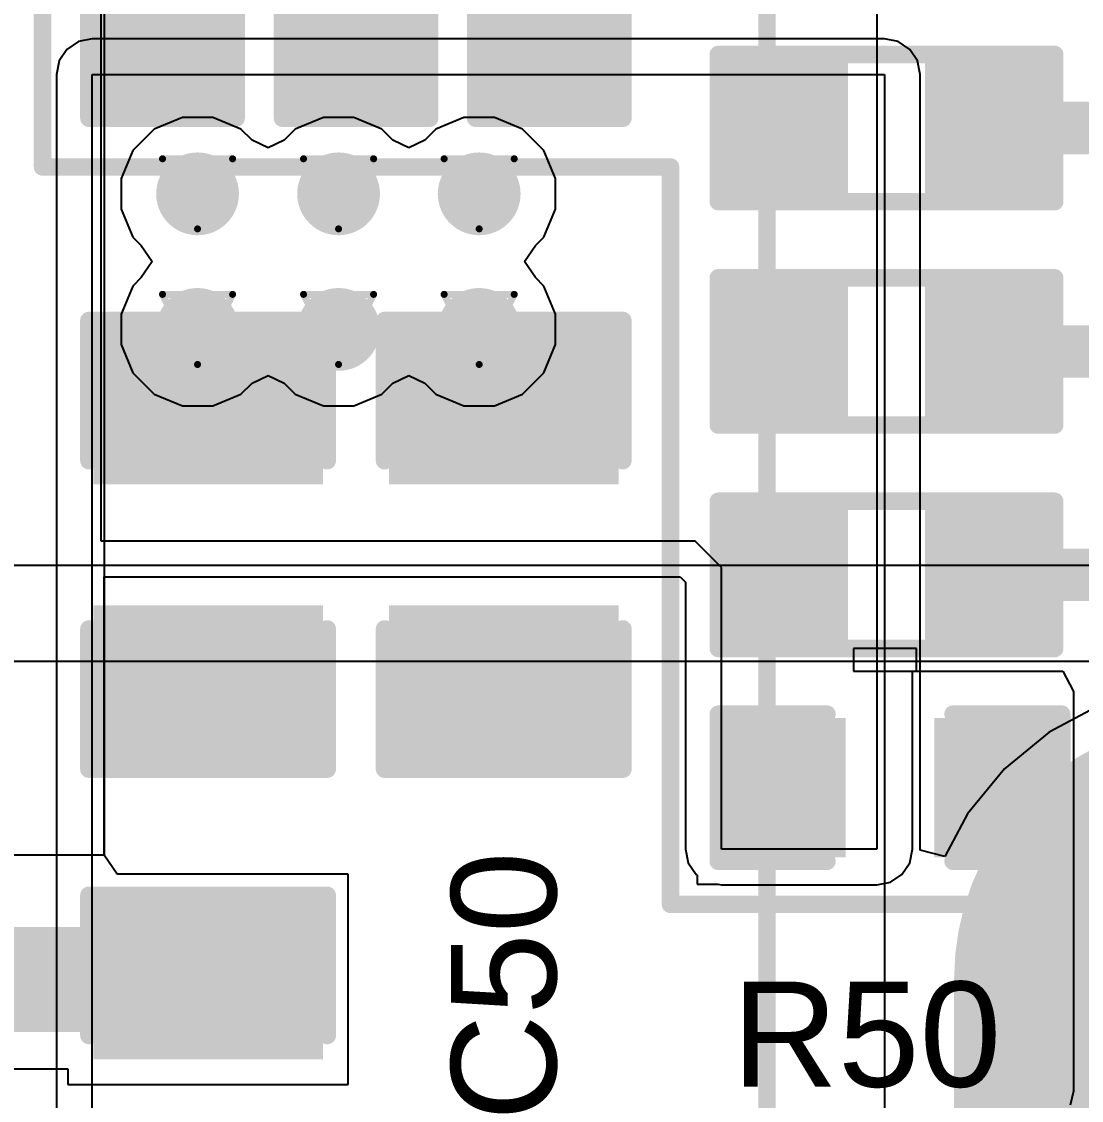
# Model space of a CAD drawing. Header units: inches. Extents: x 0 to 211, y 0 to 201.
# Drawn here: x 0.6282 to 0.9306, y 3.5003 to 3.8082 of the extents above; entities that cross this region are included whole.
import ezdxf

# ---------------------------------------------------------------- set-up
doc = ezdxf.new("R2010")
doc.units = ezdxf.units.IN
doc.header["$MEASUREMENT"] = 0
for name, color, linetype in [('Bottom Layer', 5, 'Continuous'), ('Bottom Overlay', 54, 'Continuous'), ('Drill Drawing', 1, 'Continuous'), ('Layer 1', 16, 'Continuous'), ('Layer 2', 76, 'Continuous'), ('Top Layer', 1, 'Continuous'), ('Top Overlay', 2, 'Continuous'), ('Top Paste', 8, 'Continuous'), ('Top Solder', 216, 'Continuous'), ('Via Holes', 16, 'Continuous')]:
    doc.layers.add(name, color=color, linetype=linetype)
doc.styles.add('Arial', font='', dxfattribs={"height": 0.2})
doc.styles.get('Arial').set_extended_font_data('Arial')

# ---------------------------------------------------------------- blocks, each defined once
blk = doc.blocks.new('VRB1212S_10WR3_B_8')
at = {"layer": 'Bottom Overlay'}
blk.add_lwpolyline([(0.43307, 0.27372, 0.005, 0.005, 0), (-0.43307, 0.27372, 0.005, 0.005, 0)], format="xyseb", dxfattribs=at)
blk = doc.blocks.new('C___0805_28')
at = {"layer": 'Top Layer'}
for points in [[(-0.06, 0.03), (-0.02, 0.03), (-0.02, -0.03), (-0.06, -0.03)], [(0.02, 0.03), (0.06, 0.03), (0.06, -0.03), (0.02, -0.03)]]:
    blk.add_hatch(color=1, dxfattribs=at).paths.add_polyline_path(points)
at = {"layer": 'Top Paste'}
for points in [[(-0.06, 0.03), (-0.02, 0.03), (-0.02, -0.03), (-0.06, -0.03)], [(0.02, 0.03), (0.06, 0.03), (0.06, -0.03), (0.02, -0.03)]]:
    blk.add_hatch(color=8, dxfattribs=at).paths.add_polyline_path(points)
at = {"layer": 'Top Solder'}
for points in [[(-0.06276, 0.03276), (-0.01724, 0.03276), (-0.01724, -0.03276), (-0.06276, -0.03276)], [(0.01724, 0.03276), (0.06276, 0.03276), (0.06276, -0.03276), (0.01724, -0.03276)]]:
    blk.add_hatch(color=216, dxfattribs=at).paths.add_polyline_path(points)
at = {"layer": 'Top Overlay'}
for points in [[(-0.064, 0.034, 0.005, 0.005, 0), (-0.064, -0.034, 0.005, 0.005, 0)], [(-0.064, 0.034, 0.005, 0.005, 0), (-0.024, 0.034, 0.005, 0.005, 0)], [(0.024, 0.034, 0.005, 0.005, 0), (0.064, 0.034, 0.005, 0.005, 0)], [(0.064, 0.034, 0.005, 0.005, 0), (0.064, -0.034, 0.005, 0.005, 0)], [(-0.064, -0.034, 0.005, 0.005, 0), (-0.024, -0.034, 0.005, 0.005, 0)], [(0.024, -0.034, 0.005, 0.005, 0), (0.064, -0.034, 0.005, 0.005, 0)]]:
    blk.add_lwpolyline(points, format="xyseb", dxfattribs=at)
for points in [[(-0.06525, 0.034, 0.0025, 0.0025, 1), (-0.06275, 0.034, 0.0025, 0.0025, 1)], [(-0.06525, 0.034, 0.0025, 0.0025, 1), (-0.06275, 0.034, 0.0025, 0.0025, 1)], [(-0.02525, 0.034, 0.0025, 0.0025, 1), (-0.02275, 0.034, 0.0025, 0.0025, 1)], [(0.02275, 0.034, 0.0025, 0.0025, 1), (0.02525, 0.034, 0.0025, 0.0025, 1)], [(0.06275, 0.034, 0.0025, 0.0025, 1), (0.06525, 0.034, 0.0025, 0.0025, 1)], [(0.06275, 0.034, 0.0025, 0.0025, 1), (0.06525, 0.034, 0.0025, 0.0025, 1)], [(-0.06525, -0.034, 0.0025, 0.0025, 1), (-0.06275, -0.034, 0.0025, 0.0025, 1)], [(-0.06525, -0.034, 0.0025, 0.0025, 1), (-0.06275, -0.034, 0.0025, 0.0025, 1)], [(-0.02525, -0.034, 0.0025, 0.0025, 1), (-0.02275, -0.034, 0.0025, 0.0025, 1)], [(0.02275, -0.034, 0.0025, 0.0025, 1), (0.02525, -0.034, 0.0025, 0.0025, 1)], [(0.06275, -0.034, 0.0025, 0.0025, 1), (0.06525, -0.034, 0.0025, 0.0025, 1)], [(0.06275, -0.034, 0.0025, 0.0025, 1), (0.06525, -0.034, 0.0025, 0.0025, 1)]]:
    blk.add_lwpolyline(points, format="xyseb", close=True, dxfattribs=at)
blk = doc.blocks.new('R___0603_127')
at = {"layer": 'Top Layer'}
for points in [[(-0.015, 0.0175), (-0.015, -0.0175), (-0.045, -0.0175), (-0.045, 0.0175)], [(0.045, 0.0175), (0.045, -0.0175), (0.015, -0.0175), (0.015, 0.0175)]]:
    blk.add_hatch(color=1, dxfattribs=at).paths.add_polyline_path(points)
at = {"layer": 'Top Paste'}
for points in [[(-0.015, 0.0175), (-0.015, -0.0175), (-0.045, -0.0175), (-0.045, 0.0175)], [(0.045, 0.0175), (0.045, -0.0175), (0.015, -0.0175), (0.015, 0.0175)]]:
    blk.add_hatch(color=8, dxfattribs=at).paths.add_polyline_path(points)
at = {"layer": 'Top Solder'}
for points in [[(-0.011, 0.0215), (-0.011, -0.0215), (-0.049, -0.0215), (-0.049, 0.0215)], [(0.049, 0.0215), (0.049, -0.0215), (0.011, -0.0215), (0.011, 0.0215)]]:
    blk.add_hatch(color=216, dxfattribs=at).paths.add_polyline_path(points)
at = {"layer": 'Top Overlay'}
for points in [[(-0.048, 0.021, 0.005, 0.005, 0), (-0.048, -0.021, 0.005, 0.005, 0)], [(0.048, 0.021, 0.005, 0.005, 0), (-0.048, 0.021, 0.005, 0.005, 0)], [(0.048, 0.021, 0.005, 0.005, 0), (0.048, -0.021, 0.005, 0.005, 0)], [(0.048, -0.021, 0.005, 0.005, 0), (-0.048, -0.021, 0.005, 0.005, 0)]]:
    blk.add_lwpolyline(points, format="xyseb", dxfattribs=at)
for points in [[(-0.04925, 0.021, 0.0025, 0.0025, 1), (-0.04675, 0.021, 0.0025, 0.0025, 1)], [(-0.04925, 0.021, 0.0025, 0.0025, 1), (-0.04675, 0.021, 0.0025, 0.0025, 1)], [(0.04675, 0.021, 0.0025, 0.0025, 1), (0.04925, 0.021, 0.0025, 0.0025, 1)], [(0.04675, 0.021, 0.0025, 0.0025, 1), (0.04925, 0.021, 0.0025, 0.0025, 1)], [(-0.04925, -0.021, 0.0025, 0.0025, 1), (-0.04675, -0.021, 0.0025, 0.0025, 1)], [(-0.04925, -0.021, 0.0025, 0.0025, 1), (-0.04675, -0.021, 0.0025, 0.0025, 1)], [(0.04675, -0.021, 0.0025, 0.0025, 1), (0.04925, -0.021, 0.0025, 0.0025, 1)], [(0.04675, -0.021, 0.0025, 0.0025, 1), (0.04925, -0.021, 0.0025, 0.0025, 1)]]:
    blk.add_lwpolyline(points, format="xyseb", close=True, dxfattribs=at)
blk = doc.blocks.new('R___0603_128')
at = {"layer": 'Top Layer'}
for points in [[(-0.015, 0.0175), (-0.015, -0.0175), (-0.045, -0.0175), (-0.045, 0.0175)], [(0.045, 0.0175), (0.045, -0.0175), (0.015, -0.0175), (0.015, 0.0175)]]:
    blk.add_hatch(color=1, dxfattribs=at).paths.add_polyline_path(points)
at = {"layer": 'Top Paste'}
for points in [[(-0.015, 0.0175), (-0.015, -0.0175), (-0.045, -0.0175), (-0.045, 0.0175)], [(0.045, 0.0175), (0.045, -0.0175), (0.015, -0.0175), (0.015, 0.0175)]]:
    blk.add_hatch(color=8, dxfattribs=at).paths.add_polyline_path(points)
at = {"layer": 'Top Solder'}
for points in [[(-0.011, 0.0215), (-0.011, -0.0215), (-0.049, -0.0215), (-0.049, 0.0215)], [(0.049, 0.0215), (0.049, -0.0215), (0.011, -0.0215), (0.011, 0.0215)]]:
    blk.add_hatch(color=216, dxfattribs=at).paths.add_polyline_path(points)
at = {"layer": 'Top Overlay'}
for points in [[(-0.048, 0.021, 0.005, 0.005, 0), (-0.048, -0.021, 0.005, 0.005, 0)], [(0.048, 0.021, 0.005, 0.005, 0), (-0.048, 0.021, 0.005, 0.005, 0)], [(0.048, 0.021, 0.005, 0.005, 0), (0.048, -0.021, 0.005, 0.005, 0)], [(0.048, -0.021, 0.005, 0.005, 0), (-0.048, -0.021, 0.005, 0.005, 0)]]:
    blk.add_lwpolyline(points, format="xyseb", dxfattribs=at)
for points in [[(-0.04925, 0.021, 0.0025, 0.0025, 1), (-0.04675, 0.021, 0.0025, 0.0025, 1)], [(-0.04925, 0.021, 0.0025, 0.0025, 1), (-0.04675, 0.021, 0.0025, 0.0025, 1)], [(0.04675, 0.021, 0.0025, 0.0025, 1), (0.04925, 0.021, 0.0025, 0.0025, 1)], [(0.04675, 0.021, 0.0025, 0.0025, 1), (0.04925, 0.021, 0.0025, 0.0025, 1)], [(-0.04925, -0.021, 0.0025, 0.0025, 1), (-0.04675, -0.021, 0.0025, 0.0025, 1)], [(-0.04925, -0.021, 0.0025, 0.0025, 1), (-0.04675, -0.021, 0.0025, 0.0025, 1)], [(0.04675, -0.021, 0.0025, 0.0025, 1), (0.04925, -0.021, 0.0025, 0.0025, 1)], [(0.04675, -0.021, 0.0025, 0.0025, 1), (0.04925, -0.021, 0.0025, 0.0025, 1)]]:
    blk.add_lwpolyline(points, format="xyseb", close=True, dxfattribs=at)
blk = doc.blocks.new('R___0603_129')
at = {"layer": 'Top Layer'}
for points in [[(-0.015, 0.0175), (-0.015, -0.0175), (-0.045, -0.0175), (-0.045, 0.0175)], [(0.045, 0.0175), (0.045, -0.0175), (0.015, -0.0175), (0.015, 0.0175)]]:
    blk.add_hatch(color=1, dxfattribs=at).paths.add_polyline_path(points)
at = {"layer": 'Top Paste'}
for points in [[(-0.015, 0.0175), (-0.015, -0.0175), (-0.045, -0.0175), (-0.045, 0.0175)], [(0.045, 0.0175), (0.045, -0.0175), (0.015, -0.0175), (0.015, 0.0175)]]:
    blk.add_hatch(color=8, dxfattribs=at).paths.add_polyline_path(points)
at = {"layer": 'Top Solder'}
for points in [[(-0.011, 0.0215), (-0.011, -0.0215), (-0.049, -0.0215), (-0.049, 0.0215)], [(0.049, 0.0215), (0.049, -0.0215), (0.011, -0.0215), (0.011, 0.0215)]]:
    blk.add_hatch(color=216, dxfattribs=at).paths.add_polyline_path(points)
at = {"layer": 'Top Overlay'}
for points in [[(-0.048, 0.021, 0.005, 0.005, 0), (-0.048, -0.021, 0.005, 0.005, 0)], [(0.048, 0.021, 0.005, 0.005, 0), (-0.048, 0.021, 0.005, 0.005, 0)], [(0.048, 0.021, 0.005, 0.005, 0), (0.048, -0.021, 0.005, 0.005, 0)], [(0.048, -0.021, 0.005, 0.005, 0), (-0.048, -0.021, 0.005, 0.005, 0)]]:
    blk.add_lwpolyline(points, format="xyseb", dxfattribs=at)
for points in [[(-0.04925, 0.021, 0.0025, 0.0025, 1), (-0.04675, 0.021, 0.0025, 0.0025, 1)], [(-0.04925, 0.021, 0.0025, 0.0025, 1), (-0.04675, 0.021, 0.0025, 0.0025, 1)], [(0.04675, 0.021, 0.0025, 0.0025, 1), (0.04925, 0.021, 0.0025, 0.0025, 1)], [(0.04675, 0.021, 0.0025, 0.0025, 1), (0.04925, 0.021, 0.0025, 0.0025, 1)], [(-0.04925, -0.021, 0.0025, 0.0025, 1), (-0.04675, -0.021, 0.0025, 0.0025, 1)], [(-0.04925, -0.021, 0.0025, 0.0025, 1), (-0.04675, -0.021, 0.0025, 0.0025, 1)], [(0.04675, -0.021, 0.0025, 0.0025, 1), (0.04925, -0.021, 0.0025, 0.0025, 1)], [(0.04675, -0.021, 0.0025, 0.0025, 1), (0.04925, -0.021, 0.0025, 0.0025, 1)]]:
    blk.add_lwpolyline(points, format="xyseb", close=True, dxfattribs=at)
blk = doc.blocks.new('C___0603_329')
at = {"layer": 'Top Layer'}
for points in [[(-0.015, 0.0175), (-0.015, -0.0175), (-0.045, -0.0175), (-0.045, 0.0175)], [(0.045, 0.0175), (0.045, -0.0175), (0.015, -0.0175), (0.015, 0.0175)]]:
    blk.add_hatch(color=1, dxfattribs=at).paths.add_polyline_path(points)
at = {"layer": 'Top Paste'}
for points in [[(-0.015, 0.0175), (-0.015, -0.0175), (-0.045, -0.0175), (-0.045, 0.0175)], [(0.045, 0.0175), (0.045, -0.0175), (0.015, -0.0175), (0.015, 0.0175)]]:
    blk.add_hatch(color=8, dxfattribs=at).paths.add_polyline_path(points)
at = {"layer": 'Top Solder'}
for points in [[(-0.01264, 0.01986), (-0.01264, -0.01986), (-0.04736, -0.01986), (-0.04736, 0.01986)], [(0.04736, 0.01986), (0.04736, -0.01986), (0.01264, -0.01986), (0.01264, 0.01986)]]:
    blk.add_hatch(color=216, dxfattribs=at).paths.add_polyline_path(points)
at = {"layer": 'Top Overlay'}
for points in [[(-0.018, 0.021, 0.005, 0.005, 0), (-0.049, 0.021, 0.005, 0.005, 0)], [(-0.049, -0.021, 0.005, 0.005, 0), (-0.049, 0.021, 0.005, 0.005, 0)], [(0.049, 0.021, 0.005, 0.005, 0), (0.018, 0.021, 0.005, 0.005, 0)], [(0.049, -0.021, 0.005, 0.005, 0), (0.049, 0.021, 0.005, 0.005, 0)], [(-0.018, -0.021, 0.005, 0.005, 0), (-0.049, -0.021, 0.005, 0.005, 0)], [(0.049, -0.021, 0.005, 0.005, 0), (0.018, -0.021, 0.005, 0.005, 0)]]:
    blk.add_lwpolyline(points, format="xyseb", dxfattribs=at)
for points in [[(-0.05025, 0.021, 0.0025, 0.0025, 1), (-0.04775, 0.021, 0.0025, 0.0025, 1)], [(-0.05025, 0.021, 0.0025, 0.0025, 1), (-0.04775, 0.021, 0.0025, 0.0025, 1)], [(-0.01925, 0.021, 0.0025, 0.0025, 1), (-0.01675, 0.021, 0.0025, 0.0025, 1)], [(0.01675, 0.021, 0.0025, 0.0025, 1), (0.01925, 0.021, 0.0025, 0.0025, 1)], [(0.04775, 0.021, 0.0025, 0.0025, 1), (0.05025, 0.021, 0.0025, 0.0025, 1)], [(0.04775, 0.021, 0.0025, 0.0025, 1), (0.05025, 0.021, 0.0025, 0.0025, 1)], [(-0.05025, -0.021, 0.0025, 0.0025, 1), (-0.04775, -0.021, 0.0025, 0.0025, 1)], [(-0.05025, -0.021, 0.0025, 0.0025, 1), (-0.04775, -0.021, 0.0025, 0.0025, 1)], [(-0.01925, -0.021, 0.0025, 0.0025, 1), (-0.01675, -0.021, 0.0025, 0.0025, 1)], [(0.01675, -0.021, 0.0025, 0.0025, 1), (0.01925, -0.021, 0.0025, 0.0025, 1)], [(0.04775, -0.021, 0.0025, 0.0025, 1), (0.05025, -0.021, 0.0025, 0.0025, 1)], [(0.04775, -0.021, 0.0025, 0.0025, 1), (0.05025, -0.021, 0.0025, 0.0025, 1)]]:
    blk.add_lwpolyline(points, format="xyseb", close=True, dxfattribs=at)
blk = doc.blocks.new('C___0603_330')
at = {"layer": 'Top Layer'}
for points in [[(-0.015, 0.0175), (-0.015, -0.0175), (-0.045, -0.0175), (-0.045, 0.0175)], [(0.045, 0.0175), (0.045, -0.0175), (0.015, -0.0175), (0.015, 0.0175)]]:
    blk.add_hatch(color=1, dxfattribs=at).paths.add_polyline_path(points)
at = {"layer": 'Top Paste'}
for points in [[(-0.015, 0.0175), (-0.015, -0.0175), (-0.045, -0.0175), (-0.045, 0.0175)], [(0.045, 0.0175), (0.045, -0.0175), (0.015, -0.0175), (0.015, 0.0175)]]:
    blk.add_hatch(color=8, dxfattribs=at).paths.add_polyline_path(points)
at = {"layer": 'Top Solder'}
for points in [[(-0.01264, 0.01986), (-0.01264, -0.01986), (-0.04736, -0.01986), (-0.04736, 0.01986)], [(0.04736, 0.01986), (0.04736, -0.01986), (0.01264, -0.01986), (0.01264, 0.01986)]]:
    blk.add_hatch(color=216, dxfattribs=at).paths.add_polyline_path(points)
at = {"layer": 'Top Overlay'}
for points in [[(-0.018, 0.021, 0.005, 0.005, 0), (-0.049, 0.021, 0.005, 0.005, 0)], [(-0.049, -0.021, 0.005, 0.005, 0), (-0.049, 0.021, 0.005, 0.005, 0)], [(0.049, 0.021, 0.005, 0.005, 0), (0.018, 0.021, 0.005, 0.005, 0)], [(0.049, -0.021, 0.005, 0.005, 0), (0.049, 0.021, 0.005, 0.005, 0)], [(-0.018, -0.021, 0.005, 0.005, 0), (-0.049, -0.021, 0.005, 0.005, 0)], [(0.049, -0.021, 0.005, 0.005, 0), (0.018, -0.021, 0.005, 0.005, 0)]]:
    blk.add_lwpolyline(points, format="xyseb", dxfattribs=at)
for points in [[(-0.05025, 0.021, 0.0025, 0.0025, 1), (-0.04775, 0.021, 0.0025, 0.0025, 1)], [(-0.05025, 0.021, 0.0025, 0.0025, 1), (-0.04775, 0.021, 0.0025, 0.0025, 1)], [(-0.01925, 0.021, 0.0025, 0.0025, 1), (-0.01675, 0.021, 0.0025, 0.0025, 1)], [(0.01675, 0.021, 0.0025, 0.0025, 1), (0.01925, 0.021, 0.0025, 0.0025, 1)], [(0.04775, 0.021, 0.0025, 0.0025, 1), (0.05025, 0.021, 0.0025, 0.0025, 1)], [(0.04775, 0.021, 0.0025, 0.0025, 1), (0.05025, 0.021, 0.0025, 0.0025, 1)], [(-0.05025, -0.021, 0.0025, 0.0025, 1), (-0.04775, -0.021, 0.0025, 0.0025, 1)], [(-0.05025, -0.021, 0.0025, 0.0025, 1), (-0.04775, -0.021, 0.0025, 0.0025, 1)], [(-0.01925, -0.021, 0.0025, 0.0025, 1), (-0.01675, -0.021, 0.0025, 0.0025, 1)], [(0.01675, -0.021, 0.0025, 0.0025, 1), (0.01925, -0.021, 0.0025, 0.0025, 1)], [(0.04775, -0.021, 0.0025, 0.0025, 1), (0.05025, -0.021, 0.0025, 0.0025, 1)], [(0.04775, -0.021, 0.0025, 0.0025, 1), (0.05025, -0.021, 0.0025, 0.0025, 1)]]:
    blk.add_lwpolyline(points, format="xyseb", close=True, dxfattribs=at)
blk = doc.blocks.new('C___0603_331')
at = {"layer": 'Top Layer'}
for points in [[(-0.015, 0.0175), (-0.015, -0.0175), (-0.045, -0.0175), (-0.045, 0.0175)], [(0.045, 0.0175), (0.045, -0.0175), (0.015, -0.0175), (0.015, 0.0175)]]:
    blk.add_hatch(color=1, dxfattribs=at).paths.add_polyline_path(points)
at = {"layer": 'Top Paste'}
for points in [[(-0.015, 0.0175), (-0.015, -0.0175), (-0.045, -0.0175), (-0.045, 0.0175)], [(0.045, 0.0175), (0.045, -0.0175), (0.015, -0.0175), (0.015, 0.0175)]]:
    blk.add_hatch(color=8, dxfattribs=at).paths.add_polyline_path(points)
at = {"layer": 'Top Solder'}
for points in [[(-0.01264, 0.01986), (-0.01264, -0.01986), (-0.04736, -0.01986), (-0.04736, 0.01986)], [(0.04736, 0.01986), (0.04736, -0.01986), (0.01264, -0.01986), (0.01264, 0.01986)]]:
    blk.add_hatch(color=216, dxfattribs=at).paths.add_polyline_path(points)
at = {"layer": 'Top Overlay'}
for points in [[(-0.018, 0.021, 0.005, 0.005, 0), (-0.049, 0.021, 0.005, 0.005, 0)], [(-0.049, -0.021, 0.005, 0.005, 0), (-0.049, 0.021, 0.005, 0.005, 0)], [(0.049, 0.021, 0.005, 0.005, 0), (0.018, 0.021, 0.005, 0.005, 0)], [(0.049, -0.021, 0.005, 0.005, 0), (0.049, 0.021, 0.005, 0.005, 0)], [(-0.018, -0.021, 0.005, 0.005, 0), (-0.049, -0.021, 0.005, 0.005, 0)], [(0.049, -0.021, 0.005, 0.005, 0), (0.018, -0.021, 0.005, 0.005, 0)]]:
    blk.add_lwpolyline(points, format="xyseb", dxfattribs=at)
for points in [[(-0.05025, 0.021, 0.0025, 0.0025, 1), (-0.04775, 0.021, 0.0025, 0.0025, 1)], [(-0.05025, 0.021, 0.0025, 0.0025, 1), (-0.04775, 0.021, 0.0025, 0.0025, 1)], [(-0.01925, 0.021, 0.0025, 0.0025, 1), (-0.01675, 0.021, 0.0025, 0.0025, 1)], [(0.01675, 0.021, 0.0025, 0.0025, 1), (0.01925, 0.021, 0.0025, 0.0025, 1)], [(0.04775, 0.021, 0.0025, 0.0025, 1), (0.05025, 0.021, 0.0025, 0.0025, 1)], [(0.04775, 0.021, 0.0025, 0.0025, 1), (0.05025, 0.021, 0.0025, 0.0025, 1)], [(-0.05025, -0.021, 0.0025, 0.0025, 1), (-0.04775, -0.021, 0.0025, 0.0025, 1)], [(-0.05025, -0.021, 0.0025, 0.0025, 1), (-0.04775, -0.021, 0.0025, 0.0025, 1)], [(-0.01925, -0.021, 0.0025, 0.0025, 1), (-0.01675, -0.021, 0.0025, 0.0025, 1)], [(0.01675, -0.021, 0.0025, 0.0025, 1), (0.01925, -0.021, 0.0025, 0.0025, 1)], [(0.04775, -0.021, 0.0025, 0.0025, 1), (0.05025, -0.021, 0.0025, 0.0025, 1)], [(0.04775, -0.021, 0.0025, 0.0025, 1), (0.05025, -0.021, 0.0025, 0.0025, 1)]]:
    blk.add_lwpolyline(points, format="xyseb", close=True, dxfattribs=at)
blk = doc.blocks.new('C___0603_336')
at = {"layer": 'Top Layer'}
for points in [[(-0.015, 0.0175), (-0.015, -0.0175), (-0.045, -0.0175), (-0.045, 0.0175)], [(0.045, 0.0175), (0.045, -0.0175), (0.015, -0.0175), (0.015, 0.0175)]]:
    blk.add_hatch(color=1, dxfattribs=at).paths.add_polyline_path(points)
at = {"layer": 'Top Paste'}
for points in [[(-0.015, 0.0175), (-0.015, -0.0175), (-0.045, -0.0175), (-0.045, 0.0175)], [(0.045, 0.0175), (0.045, -0.0175), (0.015, -0.0175), (0.015, 0.0175)]]:
    blk.add_hatch(color=8, dxfattribs=at).paths.add_polyline_path(points)
at = {"layer": 'Top Solder'}
for points in [[(-0.01264, 0.01986), (-0.01264, -0.01986), (-0.04736, -0.01986), (-0.04736, 0.01986)], [(0.04736, 0.01986), (0.04736, -0.01986), (0.01264, -0.01986), (0.01264, 0.01986)]]:
    blk.add_hatch(color=216, dxfattribs=at).paths.add_polyline_path(points)
at = {"layer": 'Top Overlay'}
for points in [[(-0.018, 0.021, 0.005, 0.005, 0), (-0.049, 0.021, 0.005, 0.005, 0)], [(-0.049, 0.021, 0.005, 0.005, 0), (-0.049, -0.021, 0.005, 0.005, 0)], [(0.049, 0.021, 0.005, 0.005, 0), (0.018, 0.021, 0.005, 0.005, 0)], [(0.049, 0.021, 0.005, 0.005, 0), (0.049, -0.021, 0.005, 0.005, 0)], [(-0.018, -0.021, 0.005, 0.005, 0), (-0.049, -0.021, 0.005, 0.005, 0)], [(0.049, -0.021, 0.005, 0.005, 0), (0.018, -0.021, 0.005, 0.005, 0)]]:
    blk.add_lwpolyline(points, format="xyseb", dxfattribs=at)
for points in [[(-0.05025, 0.021, 0.0025, 0.0025, 1), (-0.04775, 0.021, 0.0025, 0.0025, 1)], [(-0.05025, 0.021, 0.0025, 0.0025, 1), (-0.04775, 0.021, 0.0025, 0.0025, 1)], [(-0.01925, 0.021, 0.0025, 0.0025, 1), (-0.01675, 0.021, 0.0025, 0.0025, 1)], [(0.01675, 0.021, 0.0025, 0.0025, 1), (0.01925, 0.021, 0.0025, 0.0025, 1)], [(0.04775, 0.021, 0.0025, 0.0025, 1), (0.05025, 0.021, 0.0025, 0.0025, 1)], [(0.04775, 0.021, 0.0025, 0.0025, 1), (0.05025, 0.021, 0.0025, 0.0025, 1)], [(-0.05025, -0.021, 0.0025, 0.0025, 1), (-0.04775, -0.021, 0.0025, 0.0025, 1)], [(-0.05025, -0.021, 0.0025, 0.0025, 1), (-0.04775, -0.021, 0.0025, 0.0025, 1)], [(-0.01925, -0.021, 0.0025, 0.0025, 1), (-0.01675, -0.021, 0.0025, 0.0025, 1)], [(0.01675, -0.021, 0.0025, 0.0025, 1), (0.01925, -0.021, 0.0025, 0.0025, 1)], [(0.04775, -0.021, 0.0025, 0.0025, 1), (0.05025, -0.021, 0.0025, 0.0025, 1)], [(0.04775, -0.021, 0.0025, 0.0025, 1), (0.05025, -0.021, 0.0025, 0.0025, 1)]]:
    blk.add_lwpolyline(points, format="xyseb", close=True, dxfattribs=at)
blk = doc.blocks.new('C___0805_337')
at = {"layer": 'Top Layer'}
for points in [[(-0.06, 0.03), (-0.02, 0.03), (-0.02, -0.03), (-0.06, -0.03)], [(0.02, 0.03), (0.06, 0.03), (0.06, -0.03), (0.02, -0.03)]]:
    blk.add_hatch(color=1, dxfattribs=at).paths.add_polyline_path(points)
at = {"layer": 'Top Paste'}
for points in [[(-0.06, 0.03), (-0.02, 0.03), (-0.02, -0.03), (-0.06, -0.03)], [(0.02, 0.03), (0.06, 0.03), (0.06, -0.03), (0.02, -0.03)]]:
    blk.add_hatch(color=8, dxfattribs=at).paths.add_polyline_path(points)
at = {"layer": 'Top Solder'}
for points in [[(-0.06276, 0.03276), (-0.01724, 0.03276), (-0.01724, -0.03276), (-0.06276, -0.03276)], [(0.01724, 0.03276), (0.06276, 0.03276), (0.06276, -0.03276), (0.01724, -0.03276)]]:
    blk.add_hatch(color=216, dxfattribs=at).paths.add_polyline_path(points)
at = {"layer": 'Top Overlay'}
for points in [[(-0.064, 0.034, 0.005, 0.005, 0), (-0.064, -0.034, 0.005, 0.005, 0)], [(-0.064, 0.034, 0.005, 0.005, 0), (-0.024, 0.034, 0.005, 0.005, 0)], [(0.024, 0.034, 0.005, 0.005, 0), (0.064, 0.034, 0.005, 0.005, 0)], [(0.064, 0.034, 0.005, 0.005, 0), (0.064, -0.034, 0.005, 0.005, 0)], [(-0.064, -0.034, 0.005, 0.005, 0), (-0.024, -0.034, 0.005, 0.005, 0)], [(0.024, -0.034, 0.005, 0.005, 0), (0.064, -0.034, 0.005, 0.005, 0)]]:
    blk.add_lwpolyline(points, format="xyseb", dxfattribs=at)
for points in [[(-0.06525, 0.034, 0.0025, 0.0025, 1), (-0.06275, 0.034, 0.0025, 0.0025, 1)], [(-0.06525, 0.034, 0.0025, 0.0025, 1), (-0.06275, 0.034, 0.0025, 0.0025, 1)], [(-0.02525, 0.034, 0.0025, 0.0025, 1), (-0.02275, 0.034, 0.0025, 0.0025, 1)], [(0.02275, 0.034, 0.0025, 0.0025, 1), (0.02525, 0.034, 0.0025, 0.0025, 1)], [(0.06275, 0.034, 0.0025, 0.0025, 1), (0.06525, 0.034, 0.0025, 0.0025, 1)], [(0.06275, 0.034, 0.0025, 0.0025, 1), (0.06525, 0.034, 0.0025, 0.0025, 1)], [(-0.06525, -0.034, 0.0025, 0.0025, 1), (-0.06275, -0.034, 0.0025, 0.0025, 1)], [(-0.06525, -0.034, 0.0025, 0.0025, 1), (-0.06275, -0.034, 0.0025, 0.0025, 1)], [(-0.02525, -0.034, 0.0025, 0.0025, 1), (-0.02275, -0.034, 0.0025, 0.0025, 1)], [(0.02275, -0.034, 0.0025, 0.0025, 1), (0.02525, -0.034, 0.0025, 0.0025, 1)], [(0.06275, -0.034, 0.0025, 0.0025, 1), (0.06525, -0.034, 0.0025, 0.0025, 1)], [(0.06275, -0.034, 0.0025, 0.0025, 1), (0.06525, -0.034, 0.0025, 0.0025, 1)]]:
    blk.add_lwpolyline(points, format="xyseb", close=True, dxfattribs=at)
blk = doc.blocks.new('C___0805_338')
at = {"layer": 'Top Layer'}
for points in [[(-0.06, 0.03), (-0.02, 0.03), (-0.02, -0.03), (-0.06, -0.03)], [(0.02, 0.03), (0.06, 0.03), (0.06, -0.03), (0.02, -0.03)]]:
    blk.add_hatch(color=1, dxfattribs=at).paths.add_polyline_path(points)
at = {"layer": 'Top Paste'}
for points in [[(-0.06, 0.03), (-0.02, 0.03), (-0.02, -0.03), (-0.06, -0.03)], [(0.02, 0.03), (0.06, 0.03), (0.06, -0.03), (0.02, -0.03)]]:
    blk.add_hatch(color=8, dxfattribs=at).paths.add_polyline_path(points)
at = {"layer": 'Top Solder'}
for points in [[(-0.06276, 0.03276), (-0.01724, 0.03276), (-0.01724, -0.03276), (-0.06276, -0.03276)], [(0.01724, 0.03276), (0.06276, 0.03276), (0.06276, -0.03276), (0.01724, -0.03276)]]:
    blk.add_hatch(color=216, dxfattribs=at).paths.add_polyline_path(points)
at = {"layer": 'Top Overlay'}
for points in [[(-0.064, 0.034, 0.005, 0.005, 0), (-0.064, -0.034, 0.005, 0.005, 0)], [(-0.064, 0.034, 0.005, 0.005, 0), (-0.024, 0.034, 0.005, 0.005, 0)], [(0.024, 0.034, 0.005, 0.005, 0), (0.064, 0.034, 0.005, 0.005, 0)], [(0.064, 0.034, 0.005, 0.005, 0), (0.064, -0.034, 0.005, 0.005, 0)], [(-0.064, -0.034, 0.005, 0.005, 0), (-0.024, -0.034, 0.005, 0.005, 0)], [(0.024, -0.034, 0.005, 0.005, 0), (0.064, -0.034, 0.005, 0.005, 0)]]:
    blk.add_lwpolyline(points, format="xyseb", dxfattribs=at)
for points in [[(-0.06525, 0.034, 0.0025, 0.0025, 1), (-0.06275, 0.034, 0.0025, 0.0025, 1)], [(-0.06525, 0.034, 0.0025, 0.0025, 1), (-0.06275, 0.034, 0.0025, 0.0025, 1)], [(-0.02525, 0.034, 0.0025, 0.0025, 1), (-0.02275, 0.034, 0.0025, 0.0025, 1)], [(0.02275, 0.034, 0.0025, 0.0025, 1), (0.02525, 0.034, 0.0025, 0.0025, 1)], [(0.06275, 0.034, 0.0025, 0.0025, 1), (0.06525, 0.034, 0.0025, 0.0025, 1)], [(0.06275, 0.034, 0.0025, 0.0025, 1), (0.06525, 0.034, 0.0025, 0.0025, 1)], [(-0.06525, -0.034, 0.0025, 0.0025, 1), (-0.06275, -0.034, 0.0025, 0.0025, 1)], [(-0.06525, -0.034, 0.0025, 0.0025, 1), (-0.06275, -0.034, 0.0025, 0.0025, 1)], [(-0.02525, -0.034, 0.0025, 0.0025, 1), (-0.02275, -0.034, 0.0025, 0.0025, 1)], [(0.02275, -0.034, 0.0025, 0.0025, 1), (0.02525, -0.034, 0.0025, 0.0025, 1)], [(0.06275, -0.034, 0.0025, 0.0025, 1), (0.06525, -0.034, 0.0025, 0.0025, 1)], [(0.06275, -0.034, 0.0025, 0.0025, 1), (0.06525, -0.034, 0.0025, 0.0025, 1)]]:
    blk.add_lwpolyline(points, format="xyseb", close=True, dxfattribs=at)

msp = doc.modelspace()

# ---------------------------------------------------------------- hatches: boundary and pattern name
at = {"layer": 'Bottom Layer'}
h = msp.add_hatch(color=5, dxfattribs=at)
edge = h.paths.add_edge_path()
edge.add_arc((0.67842, 3.759), 0.01181, 0, 360)
h = msp.add_hatch(color=5, dxfattribs=at)
edge = h.paths.add_edge_path()
edge.add_arc((0.71866, 3.759), 0.01181, 0, 360)
h = msp.add_hatch(color=5, dxfattribs=at)
edge = h.paths.add_edge_path()
edge.add_arc((0.75878, 3.759), 0.01181, 0, 360)
h = msp.add_hatch(color=5, dxfattribs=at)
edge = h.paths.add_edge_path()
edge.add_arc((0.67842, 3.72032), 0.01181, 0, 360)
h = msp.add_hatch(color=5, dxfattribs=at)
edge = h.paths.add_edge_path()
edge.add_arc((0.71866, 3.72032), 0.01181, 0, 360)
h = msp.add_hatch(color=5, dxfattribs=at)
edge = h.paths.add_edge_path()
edge.add_arc((0.75878, 3.72032), 0.01181, 0, 360)
at = {"layer": 'Layer 1'}
h = msp.add_hatch(color=16, dxfattribs=at)
edge = h.paths.add_edge_path()
edge.add_arc((0.67842, 3.759), 0.01181, 0, 360)
h = msp.add_hatch(color=16, dxfattribs=at)
edge = h.paths.add_edge_path()
edge.add_arc((0.71866, 3.759), 0.01181, 0, 360)
h = msp.add_hatch(color=16, dxfattribs=at)
edge = h.paths.add_edge_path()
edge.add_arc((0.75878, 3.759), 0.01181, 0, 360)
h = msp.add_hatch(color=16, dxfattribs=at)
edge = h.paths.add_edge_path()
edge.add_arc((0.67842, 3.72032), 0.01181, 0, 360)
h = msp.add_hatch(color=16, dxfattribs=at)
edge = h.paths.add_edge_path()
edge.add_arc((0.71866, 3.72032), 0.01181, 0, 360)
h = msp.add_hatch(color=16, dxfattribs=at)
edge = h.paths.add_edge_path()
edge.add_arc((0.75878, 3.72032), 0.01181, 0, 360)
at = {"layer": 'Layer 2'}
h = msp.add_hatch(color=76, dxfattribs=at)
edge = h.paths.add_edge_path()
edge.add_arc((0.67842, 3.759), 0.01181, 0, 360)
h = msp.add_hatch(color=76, dxfattribs=at)
edge = h.paths.add_edge_path()
edge.add_arc((0.71866, 3.759), 0.01181, 0, 360)
h = msp.add_hatch(color=76, dxfattribs=at)
edge = h.paths.add_edge_path()
edge.add_arc((0.75878, 3.759), 0.01181, 0, 360)
h = msp.add_hatch(color=76, dxfattribs=at)
edge = h.paths.add_edge_path()
edge.add_arc((0.67842, 3.72032), 0.01181, 0, 360)
h = msp.add_hatch(color=76, dxfattribs=at)
edge = h.paths.add_edge_path()
edge.add_arc((0.71866, 3.72032), 0.01181, 0, 360)
h = msp.add_hatch(color=76, dxfattribs=at)
edge = h.paths.add_edge_path()
edge.add_arc((0.75878, 3.72032), 0.01181, 0, 360)
at = {"layer": 'Top Layer'}
h = msp.add_hatch(color=1, dxfattribs=at)
edge = h.paths.add_edge_path()
edge.add_arc((0.67842, 3.759), 0.01181, 0, 360)
h = msp.add_hatch(color=1, dxfattribs=at)
edge = h.paths.add_edge_path()
edge.add_arc((0.71866, 3.759), 0.01181, 0, 360)
h = msp.add_hatch(color=1, dxfattribs=at)
edge = h.paths.add_edge_path()
edge.add_arc((0.75878, 3.759), 0.01181, 0, 360)
h = msp.add_hatch(color=1, dxfattribs=at)
edge = h.paths.add_edge_path()
edge.add_arc((0.67842, 3.72032), 0.01181, 0, 360)
h = msp.add_hatch(color=1, dxfattribs=at)
edge = h.paths.add_edge_path()
edge.add_arc((0.71866, 3.72032), 0.01181, 0, 360)
h = msp.add_hatch(color=1, dxfattribs=at)
edge = h.paths.add_edge_path()
edge.add_arc((0.75878, 3.72032), 0.01181, 0, 360)
at = {"layer": 'Via Holes'}
h = msp.add_hatch(color=7, dxfattribs=at)
edge = h.paths.add_edge_path()
edge.add_arc((0.67842, 3.759), 0.00591, 0, 360)
h = msp.add_hatch(color=7, dxfattribs=at)
edge = h.paths.add_edge_path()
edge.add_arc((0.71866, 3.759), 0.00591, 0, 360)
h = msp.add_hatch(color=7, dxfattribs=at)
edge = h.paths.add_edge_path()
edge.add_arc((0.75878, 3.759), 0.00591, 0, 360)
h = msp.add_hatch(color=7, dxfattribs=at)
edge = h.paths.add_edge_path()
edge.add_arc((0.67842, 3.72032), 0.00591, 0, 360)
h = msp.add_hatch(color=7, dxfattribs=at)
edge = h.paths.add_edge_path()
edge.add_arc((0.71866, 3.72032), 0.00591, 0, 360)
h = msp.add_hatch(color=7, dxfattribs=at)
edge = h.paths.add_edge_path()
edge.add_arc((0.75878, 3.72032), 0.00591, 0, 360)

# ---------------------------------------------------------------- linework, layer by layer
at = {"layer": 'Bottom Layer'}
for p, q in [((0.64447, 3.80244), (0.64116, 3.80023)), ((0.64837, 3.80321), (0.64447, 3.80244)), ((0.73233, 3.80321), (0.64837, 3.80321)), ((0.78698, 3.80321), (0.73233, 3.80321)), ((0.87445, 3.80321), (0.78698, 3.80321)), ((0.87835, 3.80244), (0.87445, 3.80321)), ((0.88166, 3.80023), (0.87835, 3.80244)), ((0.64116, 3.80023), (0.63895, 3.79692)), ((0.88387, 3.79692), (0.88166, 3.80023)), ((0.63895, 3.79692), (0.63817, 3.79302)), ((0.88464, 3.79302), (0.88387, 3.79692)), ((0.63817, 3.79302), (0.63817, 3.0252)), ((0.64837, 3.015), (0.64837, 3.79302)), ((0.64837, 3.79302), (0.73233, 3.79302)), ((0.73233, 3.79302), (0.78698, 3.79302)), ((0.78698, 3.79302), (0.87445, 3.79302)), ((0.87445, 3.79302), (0.87445, 3.208)), ((0.88464, 3.57171), (0.88464, 3.79302)), ((0.93604, 3.61321), (0.92144, 3.60541)), ((0.92144, 3.60541), (0.90864, 3.5949)), ((0.90864, 3.5949), (0.89813, 3.5821)), ((0.89813, 3.5821), (0.89164, 3.56996)), ((0.89164, 3.56996), (0.88464, 3.57171))]:
    msp.add_line(p, q, dxfattribs=at)
for points in [[(0.9143, 3.53516, 0.04, 0.04, -0.414214), (0.96838, 3.58924, 0.04, 0.04, 0)], [(0.9143, 3.41505, 0.04, 0.04, 0), (0.9143, 3.53516, 0.04, 0.04, 0)]]:
    msp.add_lwpolyline(points, format="xyseb", dxfattribs=at)
msp.add_lwpolyline([(0.9043, 3.53516, 0.02, 0.02, 1), (0.9243, 3.53516, 0.02, 0.02, 1)], format="xyseb", close=True, dxfattribs=at)
msp.add_lwpolyline([(0.9043, 3.53516, 0.02, 0.02, 1), (0.9243, 3.53516, 0.02, 0.02, 1)], format="xyseb", close=True, dxfattribs=at)
at = {"layer": 'Drill Drawing'}
for points in [[(0.66842, 3.769, 0.002, 0.002, 0), (0.68842, 3.769, 0.002, 0.002, 0)], [(0.66842, 3.769, 0.002, 0.002, 0), (0.67842, 3.749, 0.002, 0.002, 0)], [(0.67842, 3.749, 0.002, 0.002, 0), (0.68842, 3.769, 0.002, 0.002, 0)], [(0.70866, 3.769, 0.002, 0.002, 0), (0.72866, 3.769, 0.002, 0.002, 0)], [(0.70866, 3.769, 0.002, 0.002, 0), (0.71866, 3.749, 0.002, 0.002, 0)], [(0.71866, 3.749, 0.002, 0.002, 0), (0.72866, 3.769, 0.002, 0.002, 0)], [(0.74878, 3.769, 0.002, 0.002, 0), (0.76878, 3.769, 0.002, 0.002, 0)], [(0.74878, 3.769, 0.002, 0.002, 0), (0.75878, 3.749, 0.002, 0.002, 0)], [(0.75878, 3.749, 0.002, 0.002, 0), (0.76878, 3.769, 0.002, 0.002, 0)], [(0.66842, 3.73032, 0.002, 0.002, 0), (0.68842, 3.73032, 0.002, 0.002, 0)], [(0.66842, 3.73032, 0.002, 0.002, 0), (0.67842, 3.71032, 0.002, 0.002, 0)], [(0.67842, 3.71032, 0.002, 0.002, 0), (0.68842, 3.73032, 0.002, 0.002, 0)], [(0.70866, 3.73032, 0.002, 0.002, 0), (0.72866, 3.73032, 0.002, 0.002, 0)], [(0.70866, 3.73032, 0.002, 0.002, 0), (0.71866, 3.71032, 0.002, 0.002, 0)], [(0.71866, 3.71032, 0.002, 0.002, 0), (0.72866, 3.73032, 0.002, 0.002, 0)], [(0.74878, 3.73032, 0.002, 0.002, 0), (0.76878, 3.73032, 0.002, 0.002, 0)], [(0.74878, 3.73032, 0.002, 0.002, 0), (0.75878, 3.71032, 0.002, 0.002, 0)], [(0.75878, 3.71032, 0.002, 0.002, 0), (0.76878, 3.73032, 0.002, 0.002, 0)]]:
    msp.add_lwpolyline(points, format="xyseb", dxfattribs=at)
for points in [[(0.66792, 3.769, 0.001, 0.001, 1), (0.66892, 3.769, 0.001, 0.001, 1)], [(0.66792, 3.769, 0.001, 0.001, 1), (0.66892, 3.769, 0.001, 0.001, 1)], [(0.68792, 3.769, 0.001, 0.001, 1), (0.68892, 3.769, 0.001, 0.001, 1)], [(0.68792, 3.769, 0.001, 0.001, 1), (0.68892, 3.769, 0.001, 0.001, 1)], [(0.70816, 3.769, 0.001, 0.001, 1), (0.70916, 3.769, 0.001, 0.001, 1)], [(0.70816, 3.769, 0.001, 0.001, 1), (0.70916, 3.769, 0.001, 0.001, 1)], [(0.72816, 3.769, 0.001, 0.001, 1), (0.72916, 3.769, 0.001, 0.001, 1)], [(0.72816, 3.769, 0.001, 0.001, 1), (0.72916, 3.769, 0.001, 0.001, 1)], [(0.74828, 3.769, 0.001, 0.001, 1), (0.74928, 3.769, 0.001, 0.001, 1)], [(0.74828, 3.769, 0.001, 0.001, 1), (0.74928, 3.769, 0.001, 0.001, 1)], [(0.76828, 3.769, 0.001, 0.001, 1), (0.76928, 3.769, 0.001, 0.001, 1)], [(0.76828, 3.769, 0.001, 0.001, 1), (0.76928, 3.769, 0.001, 0.001, 1)], [(0.67792, 3.749, 0.001, 0.001, 1), (0.67892, 3.749, 0.001, 0.001, 1)], [(0.67792, 3.749, 0.001, 0.001, 1), (0.67892, 3.749, 0.001, 0.001, 1)], [(0.71816, 3.749, 0.001, 0.001, 1), (0.71916, 3.749, 0.001, 0.001, 1)], [(0.71816, 3.749, 0.001, 0.001, 1), (0.71916, 3.749, 0.001, 0.001, 1)], [(0.75828, 3.749, 0.001, 0.001, 1), (0.75928, 3.749, 0.001, 0.001, 1)], [(0.75828, 3.749, 0.001, 0.001, 1), (0.75928, 3.749, 0.001, 0.001, 1)], [(0.66792, 3.73032, 0.001, 0.001, 1), (0.66892, 3.73032, 0.001, 0.001, 1)], [(0.66792, 3.73032, 0.001, 0.001, 1), (0.66892, 3.73032, 0.001, 0.001, 1)], [(0.68792, 3.73032, 0.001, 0.001, 1), (0.68892, 3.73032, 0.001, 0.001, 1)], [(0.68792, 3.73032, 0.001, 0.001, 1), (0.68892, 3.73032, 0.001, 0.001, 1)], [(0.70816, 3.73032, 0.001, 0.001, 1), (0.70916, 3.73032, 0.001, 0.001, 1)], [(0.70816, 3.73032, 0.001, 0.001, 1), (0.70916, 3.73032, 0.001, 0.001, 1)], [(0.72816, 3.73032, 0.001, 0.001, 1), (0.72916, 3.73032, 0.001, 0.001, 1)], [(0.72816, 3.73032, 0.001, 0.001, 1), (0.72916, 3.73032, 0.001, 0.001, 1)], [(0.74828, 3.73032, 0.001, 0.001, 1), (0.74928, 3.73032, 0.001, 0.001, 1)], [(0.74828, 3.73032, 0.001, 0.001, 1), (0.74928, 3.73032, 0.001, 0.001, 1)], [(0.76828, 3.73032, 0.001, 0.001, 1), (0.76928, 3.73032, 0.001, 0.001, 1)], [(0.76828, 3.73032, 0.001, 0.001, 1), (0.76928, 3.73032, 0.001, 0.001, 1)], [(0.67792, 3.71032, 0.001, 0.001, 1), (0.67892, 3.71032, 0.001, 0.001, 1)], [(0.67792, 3.71032, 0.001, 0.001, 1), (0.67892, 3.71032, 0.001, 0.001, 1)], [(0.71816, 3.71032, 0.001, 0.001, 1), (0.71916, 3.71032, 0.001, 0.001, 1)], [(0.71816, 3.71032, 0.001, 0.001, 1), (0.71916, 3.71032, 0.001, 0.001, 1)], [(0.75828, 3.71032, 0.001, 0.001, 1), (0.75928, 3.71032, 0.001, 0.001, 1)], [(0.75828, 3.71032, 0.001, 0.001, 1), (0.75928, 3.71032, 0.001, 0.001, 1)]]:
    msp.add_lwpolyline(points, format="xyseb", close=True, dxfattribs=at)
at = {"layer": 'Layer 1'}
for p, q in [((0.67408, 3.78081), (0.66606, 3.77749)), ((0.68275, 3.78081), (0.67408, 3.78081)), ((0.69077, 3.77749), (0.68275, 3.78081)), ((0.71432, 3.78081), (0.7063, 3.77749)), ((0.723, 3.78081), (0.71432, 3.78081)), ((0.73101, 3.77749), (0.723, 3.78081)), ((0.75444, 3.78081), (0.74642, 3.77749)), ((0.76312, 3.78081), (0.75444, 3.78081)), ((0.77113, 3.77749), (0.76312, 3.78081)), ((0.66606, 3.77749), (0.65993, 3.77135)), ((0.69396, 3.7743), (0.69077, 3.77749)), ((0.7063, 3.77749), (0.70311, 3.7743)), ((0.73415, 3.77436), (0.73101, 3.77749)), ((0.74642, 3.77749), (0.74329, 3.77436)), ((0.77727, 3.77135), (0.77113, 3.77749)), ((0.69854, 3.77213), (0.69396, 3.7743)), ((0.70311, 3.7743), (0.69854, 3.77213)), ((0.73872, 3.77212), (0.73415, 3.77436)), ((0.74329, 3.77436), (0.73872, 3.77212)), ((0.65993, 3.77135), (0.6566, 3.76334)), ((0.78059, 3.76334), (0.77727, 3.77135)), ((0.6566, 3.76334), (0.6566, 3.75466)), ((0.78059, 3.75466), (0.78059, 3.76334)), ((0.6566, 3.75466), (0.65993, 3.74665)), ((0.77727, 3.74665), (0.78059, 3.75466)), ((0.65993, 3.74665), (0.66234, 3.74423)), ((0.77486, 3.74423), (0.77727, 3.74665)), ((0.66234, 3.74423), (0.66548, 3.73966)), ((0.77172, 3.73966), (0.77486, 3.74423)), ((0.66548, 3.73966), (0.66234, 3.73509)), ((0.77486, 3.73509), (0.77172, 3.73966)), ((0.66234, 3.73509), (0.65993, 3.73267)), ((0.77727, 3.73267), (0.77486, 3.73509)), ((0.65993, 3.73267), (0.6566, 3.72466)), ((0.78059, 3.72466), (0.77727, 3.73267)), ((0.6566, 3.72466), (0.6566, 3.71598)), ((0.78059, 3.71598), (0.78059, 3.72466)), ((0.6566, 3.71598), (0.65993, 3.70796)), ((0.77727, 3.70796), (0.78059, 3.71598)), ((0.65993, 3.70796), (0.66606, 3.70183)), ((0.69396, 3.70502), (0.69854, 3.70719)), ((0.69854, 3.70719), (0.70311, 3.70502)), ((0.73415, 3.70496), (0.73872, 3.7072)), ((0.73872, 3.7072), (0.74329, 3.70496)), ((0.77113, 3.70183), (0.77727, 3.70796)), ((0.69077, 3.70183), (0.69396, 3.70502)), ((0.70311, 3.70502), (0.7063, 3.70183)), ((0.73101, 3.70183), (0.73415, 3.70496)), ((0.74329, 3.70496), (0.74642, 3.70183)), ((0.66606, 3.70183), (0.67408, 3.69851)), ((0.68275, 3.69851), (0.69077, 3.70183)), ((0.7063, 3.70183), (0.71432, 3.69851)), ((0.723, 3.69851), (0.73101, 3.70183)), ((0.74642, 3.70183), (0.75444, 3.69851)), ((0.76312, 3.69851), (0.77113, 3.70183)), ((0.67408, 3.69851), (0.68275, 3.69851)), ((0.71432, 3.69851), (0.723, 3.69851)), ((0.75444, 3.69851), (0.76312, 3.69851))]:
    msp.add_line(p, q, dxfattribs=at)
at = {"layer": 'Layer 2'}
for p, q in [((1.02109, 3.65292), (0.60922, 3.65292)), ((0.61175, 3.62563), (0.80002, 3.62563)), ((0.80002, 3.62563), (1.02852, 3.62563))]:
    msp.add_line(p, q, dxfattribs=at)
at = {"layer": 'Top Layer'}
for p, q in [((0.65173, 3.97149), (0.65173, 3.62366)), ((0.8722, 3.87458), (0.8722, 3.57205)), ((0.65092, 3.65991), (0.65092, 3.81458)), ((0.82039, 3.65991), (0.65092, 3.65991)), ((0.82788, 3.65242), (0.82039, 3.65991)), ((0.82788, 3.57205), (0.82788, 3.65242)), ((0.65173, 3.62366), (0.65173, 3.64972)), ((0.65173, 3.64972), (0.81617, 3.64972)), ((0.81617, 3.64972), (0.81769, 3.6482)), ((0.81769, 3.6482), (0.81769, 3.57205)), ((0.8836, 3.62929), (0.86558, 3.62929)), ((0.86558, 3.62929), (0.86558, 3.62279)), ((0.8836, 3.62279), (0.8836, 3.62929)), ((0.65173, 3.62366), (0.65173, 3.57029)), ((0.65173, 3.57029), (0.65173, 3.62366)), ((0.86558, 3.62279), (0.8836, 3.62279)), ((0.8824, 3.57205), (0.8824, 3.62279)), ((0.8824, 3.62279), (0.8836, 3.62279)), ((0.8836, 3.62279), (0.8836, 3.62279)), ((0.8836, 3.62279), (0.92534, 3.62279)), ((0.92534, 3.62279), (0.92838, 3.61705)), ((0.92838, 3.61705), (0.92838, 3.56205)), ((0.81769, 3.57205), (0.81846, 3.56815)), ((0.8722, 3.57205), (0.82788, 3.57205)), ((0.88162, 3.56815), (0.8824, 3.57205)), ((0.65173, 3.57029), (0.01529, 3.57029)), ((0.65552, 3.56486), (0.65173, 3.57029)), ((0.81846, 3.56815), (0.82067, 3.56484)), ((0.87941, 3.56484), (0.88162, 3.56815)), ((0.72142, 3.56486), (0.65552, 3.56486)), ((0.72142, 3.50486), (0.72142, 3.56486)), ((0.82067, 3.56484), (0.82101, 3.56462)), ((0.82101, 3.56462), (0.82101, 3.56205)), ((0.87611, 3.56263), (0.87941, 3.56484)), ((0.82101, 3.56205), (0.8269, 3.56205)), ((0.8269, 3.56205), (0.82788, 3.56186)), ((0.82788, 3.56186), (0.8722, 3.56186)), ((0.8722, 3.56186), (0.87611, 3.56263)), ((0.92838, 3.56205), (0.92838, 3.56205)), ((0.92838, 3.56205), (0.92838, 3.558)), ((0.92838, 3.558), (0.92838, 3.558)), ((0.92838, 3.558), (0.92838, 3.503)), ((0.60503, 3.50937), (0.64142, 3.50937)), ((0.64142, 3.50937), (0.64142, 3.50486)), ((0.64142, 3.50486), (0.72142, 3.50486)), ((0.92838, 3.503), (0.92738, 3.49894)), ((0.92838, 3.503), (0.92838, 3.503))]:
    msp.add_line(p, q, dxfattribs=at)
for points in [[(0.90501, 3.77777, 0.015, 0.015, 0), (0.95338, 3.77777, 0.015, 0.015, 0)], [(0.90501, 3.71403, 0.015, 0.015, 0), (0.95338, 3.71403, 0.015, 0.015, 0)], [(0.90501, 3.65029, 0.015, 0.015, 0), (0.95338, 3.65029, 0.015, 0.015, 0)], [(0.56718, 3.53486, 0.03, 0.03, 0), (0.67967, 3.53486, 0.03, 0.03, 0)], [(0.67967, 3.53486, 0.02, 0.02, -0.414214), (0.68142, 3.53312, 0.02, 0.02, 0)]]:
    msp.add_lwpolyline(points, format="xyseb", dxfattribs=at)
for points in [[(0.90126, 3.77777, 0.0075, 0.0075, 1), (0.90876, 3.77777, 0.0075, 0.0075, 1)], [(0.90126, 3.71403, 0.0075, 0.0075, 1), (0.90876, 3.71403, 0.0075, 0.0075, 1)], [(0.90126, 3.65029, 0.0075, 0.0075, 1), (0.90876, 3.65029, 0.0075, 0.0075, 1)], [(0.67217, 3.53486, 0.015, 0.015, 1), (0.68717, 3.53486, 0.015, 0.015, 1)], [(0.67467, 3.53486, 0.01, 0.01, 1), (0.68467, 3.53486, 0.01, 0.01, 1)], [(0.67642, 3.53312, 0.01, 0.01, 1), (0.68642, 3.53312, 0.01, 0.01, 1)]]:
    msp.add_lwpolyline(points, format="xyseb", close=True, dxfattribs=at)
at = {"layer": 'Top Overlay'}
for points in [[(0.6342, 3.76667, 0.005, 0.005, 0), (0.6342, 3.87858, 0.005, 0.005, 0)], [(0.6342, 3.76667, 0.005, 0.005, 0), (0.81336, 3.76667, 0.005, 0.005, 0)], [(0.81336, 3.55629, 0.005, 0.005, 0), (0.81336, 3.76667, 0.005, 0.005, 0)], [(0.81336, 3.55629, 0.005, 0.005, 0), (0.92301, 3.55629, 0.005, 0.005, 0)]]:
    msp.add_lwpolyline(points, format="xyseb", dxfattribs=at)
for points in [[(0.63295, 3.76667, 0.0025, 0.0025, 1), (0.63545, 3.76667, 0.0025, 0.0025, 1)], [(0.63295, 3.76667, 0.0025, 0.0025, 1), (0.63545, 3.76667, 0.0025, 0.0025, 1)], [(0.81211, 3.76667, 0.0025, 0.0025, 1), (0.81461, 3.76667, 0.0025, 0.0025, 1)], [(0.81211, 3.76667, 0.0025, 0.0025, 1), (0.81461, 3.76667, 0.0025, 0.0025, 1)], [(0.81211, 3.55629, 0.0025, 0.0025, 1), (0.81461, 3.55629, 0.0025, 0.0025, 1)], [(0.81211, 3.55629, 0.0025, 0.0025, 1), (0.81461, 3.55629, 0.0025, 0.0025, 1)], [(0.92176, 3.55629, 0.0025, 0.0025, 1), (0.92426, 3.55629, 0.0025, 0.0025, 1)]]:
    msp.add_lwpolyline(points, format="xyseb", close=True, dxfattribs=at)

# ---------------------------------------------------------------- block references
for name, p, rotation in [('VRB1212S_10WR3_B_8', (0.56718, 3.68486), 270), ('C___0603_329', (0.66842, 3.82958), 270), ('C___0603_330', (0.72366, 3.82958), 270), ('C___0603_331', (0.77878, 3.82958), 270), ('R___0603_129', (0.87501, 3.77777), 180), ('R___0603_128', (0.87501, 3.71403), 180), ('C___0805_337', (0.68142, 3.65886), 90), ('C___0805_338', (0.76578, 3.65886), 90), ('R___0603_127', (0.87501, 3.65029), 180), ('C___0603_336', (0.87601, 3.58955), 180), ('C___0805_28', (0.68142, 3.49486), 90)]:
    msp.add_blockref(name, p, dxfattribs=dict(rotation=rotation))

# ---------------------------------------------------------------- texts
at = {"layer": 'Top Overlay', "style": 'Arial'}
msp.add_text('C50', height=0.03, rotation=90, dxfattribs=at).set_placement((0.78077, 3.49451))
msp.add_text('R50', height=0.03, dxfattribs=at).set_placement((0.83089, 3.50423))

doc.saveas('drawing.dxf')
